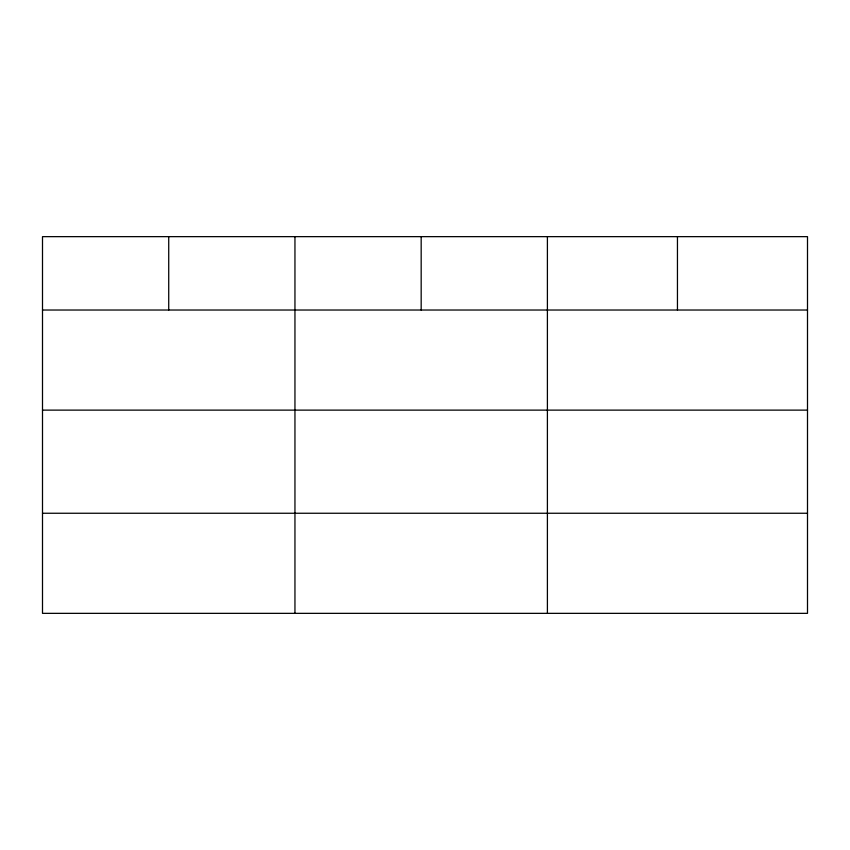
<?xml version="1.0" encoding="UTF-8"?>
<svg xmlns="http://www.w3.org/2000/svg" width="850" height="850" viewBox="0 0 850 850"><rect width="100%" height="100%" fill="white"/><g stroke="black" fill="none" stroke-linecap="round" stroke-linejoin="round"><path stroke-width="1.27" d="M807.5 410.125L807.5 236.651L42.5 236.651L42.5 613.349L807.5 613.349L807.5 410.125L42.5 410.125M42.5 310.027L807.5 310.027M42.5 513.251L807.5 513.251M677.45 236.651L677.45 310.027M547.4 236.651L547.4 613.349M421.175 236.651L421.175 310.027M294.95 236.651L294.95 613.349M168.725 236.651L168.725 310.027"/></g></svg>
